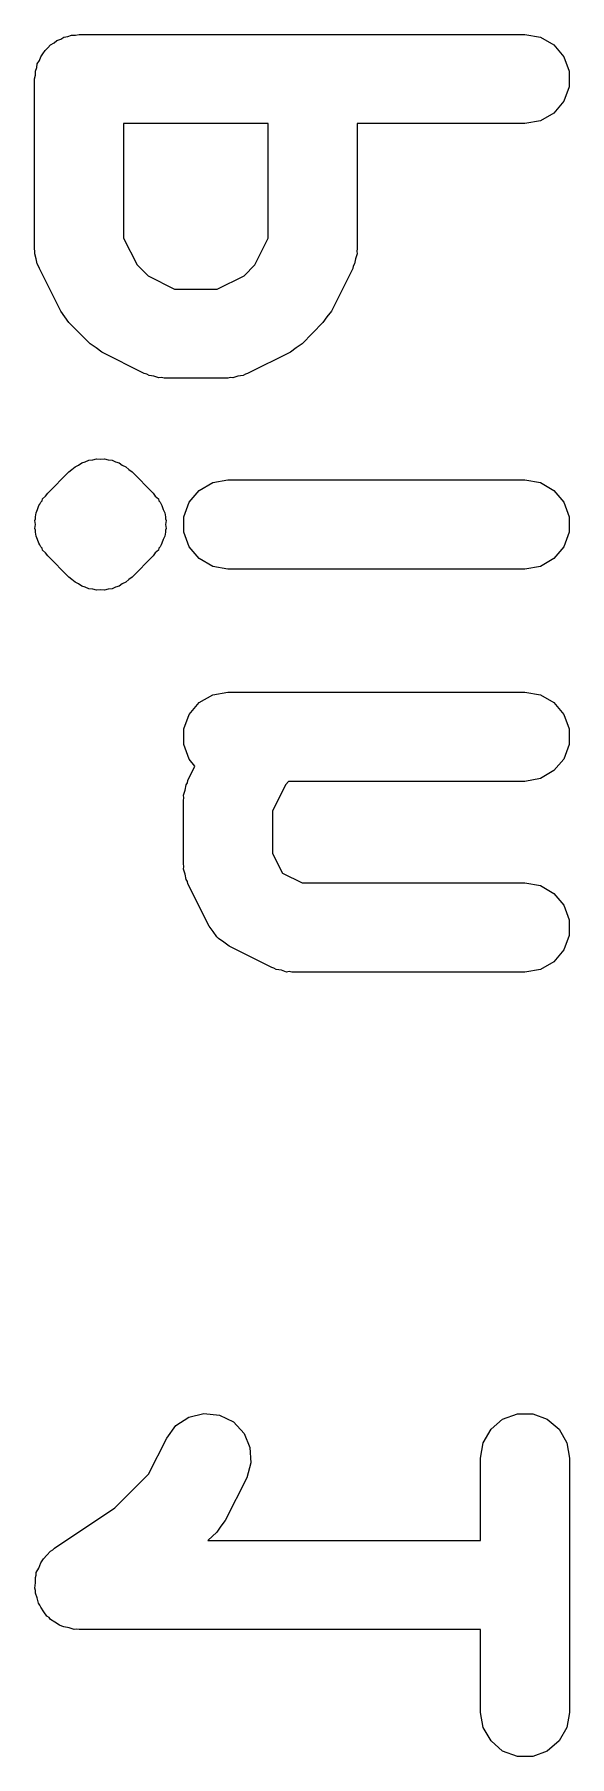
# Model space of a CAD drawing. Extents: x 91.3 to 189.8, y -113.5 to -60.4.
# Drawn here: x 105.852 to 107.052, y -102.456 to -98.591 of the extents above; entities that cross this region are included whole.
import ezdxf

# ---------------------------------------------------------------- set-up
doc = ezdxf.new("R2010")
doc.units = 0
doc.header["$MEASUREMENT"] = 0
doc.layers.add('BLACK', color=7, linetype='CONTINUOUS')

msp = doc.modelspace()

# ---------------------------------------------------------------- linework, layer by layer
at = {"layer": 'Black'}
for p, q in [((105.896, -98.6095), (105.902, -98.6039)), ((105.902, -98.6039), (105.911, -98.6009)), ((105.911, -98.6009), (105.918, -98.5965)), ((105.918, -98.5965), (105.927, -98.595)), ((105.927, -98.595), (105.935, -98.592)), ((105.935, -98.592), (105.944, -98.592)), ((105.944, -98.592), (105.952, -98.5905)), ((105.952, -98.5905), (106.952, -98.5905)), ((106.952, -98.5905), (106.987, -98.5965)), ((106.987, -98.5965), (107.017, -98.6139)), ((105.863, -98.6487), (105.866, -98.6405)), ((105.866, -98.6405), (105.871, -98.6338)), ((105.871, -98.6338), (105.876, -98.6262)), ((105.876, -98.6262), (105.882, -98.6206)), ((105.882, -98.6206), (105.888, -98.6139)), ((105.888, -98.6139), (105.896, -98.6095)), ((107.017, -98.6139), (107.039, -98.6405)), ((107.039, -98.6405), (107.051, -98.6731)), ((105.852, -98.6905), (105.854, -98.6819)), ((105.854, -98.6731), (105.857, -98.6649)), ((105.854, -98.6819), (105.854, -98.6731)), ((105.857, -98.6649), (105.858, -98.6563)), ((105.858, -98.6563), (105.863, -98.6487)), ((107.051, -98.6731), (107.051, -98.7078)), ((105.852, -99.0714), (105.852, -98.6905)), ((107.051, -98.7078), (107.039, -98.7405)), ((107.039, -98.7405), (107.017, -98.7671)), ((106.052, -98.7905), (106.052, -99.0478)), ((106.376, -98.7905), (106.052, -98.7905)), ((106.376, -99.0478), (106.376, -98.7905)), ((106.952, -98.7905), (106.576, -98.7905)), ((106.576, -98.7905), (106.576, -99.0714)), ((106.987, -98.7844), (106.952, -98.7905)), ((107.017, -98.7671), (106.987, -98.7844)), ((105.853, -99.0771), (105.852, -99.0714)), ((106.052, -99.0478), (106.082, -99.1074)), ((106.346, -99.1074), (106.376, -99.0478)), ((106.576, -99.0714), (106.575, -99.0771)), ((105.853, -99.0829), (105.853, -99.0771)), ((105.856, -99.0941), (105.853, -99.0829)), ((105.858, -99.1056), (105.856, -99.0941)), ((105.861, -99.1106), (105.858, -99.1056)), ((105.863, -99.1161), (105.861, -99.1106)), ((106.082, -99.1074), (106.107, -99.1321)), ((106.322, -99.1321), (106.346, -99.1074)), ((106.567, -99.1106), (106.566, -99.1162)), ((106.57, -99.1056), (106.567, -99.1106)), ((106.572, -99.0941), (106.57, -99.1056)), ((106.576, -99.0829), (106.572, -99.0941)), ((106.575, -99.0771), (106.576, -99.0829)), ((105.911, -99.2114), (105.863, -99.1161)), ((106.107, -99.1321), (106.166, -99.1619)), ((106.262, -99.1619), (106.322, -99.1321)), ((106.566, -99.1162), (106.518, -99.2114)), ((106.166, -99.1619), (106.262, -99.1619)), ((105.92, -99.2242), (105.911, -99.2114)), ((105.929, -99.2374), (105.92, -99.2242)), ((106.508, -99.2243), (106.499, -99.2374)), ((106.518, -99.2114), (106.508, -99.2243)), ((105.977, -99.285), (105.929, -99.2374)), ((106.499, -99.2374), (106.452, -99.285)), ((105.99, -99.2942), (105.977, -99.285)), ((106.003, -99.3037), (105.99, -99.2942)), ((106.098, -99.3513), (106.003, -99.3037)), ((106.426, -99.3037), (106.33, -99.3513)), ((106.439, -99.2942), (106.426, -99.3037)), ((106.452, -99.285), (106.439, -99.2942)), ((106.104, -99.353), (106.098, -99.3513)), ((106.109, -99.3559), (106.104, -99.353)), ((106.12, -99.3579), (106.109, -99.3559)), ((106.131, -99.3612), (106.12, -99.3579)), ((106.137, -99.3609), (106.131, -99.3612)), ((106.143, -99.3619), (106.137, -99.3609)), ((106.286, -99.3619), (106.143, -99.3619)), ((106.291, -99.3609), (106.286, -99.3619)), ((106.297, -99.3612), (106.291, -99.3609)), ((106.308, -99.3579), (106.297, -99.3612)), ((106.32, -99.3559), (106.308, -99.3579)), ((106.325, -99.353), (106.32, -99.3559)), ((106.33, -99.3513), (106.325, -99.353)), ((105.882, -99.6198), (105.929, -99.5721)), ((105.929, -99.5721), (105.936, -99.5671)), ((105.936, -99.5671), (105.943, -99.5609)), ((105.943, -99.5609), (105.951, -99.5572)), ((105.951, -99.5572), (105.958, -99.5522)), ((105.958, -99.5522), (105.966, -99.55)), ((105.966, -99.55), (105.974, -99.5463)), ((105.974, -99.5463), (105.983, -99.5455)), ((105.983, -99.5455), (105.991, -99.5432)), ((105.991, -99.5432), (106, -99.544)), ((106, -99.544), (106.009, -99.5432)), ((106.009, -99.5432), (106.017, -99.5455)), ((106.017, -99.5455), (106.026, -99.5463)), ((106.026, -99.5463), (106.034, -99.55)), ((106.034, -99.55), (106.042, -99.5522)), ((106.042, -99.5522), (106.049, -99.5572)), ((106.049, -99.5572), (106.057, -99.5609)), ((106.057, -99.5609), (106.064, -99.5671)), ((106.064, -99.5671), (106.071, -99.5721)), ((106.071, -99.5721), (106.118, -99.6198)), ((106.199, -99.6405), (106.221, -99.6139)), ((106.221, -99.6139), (106.252, -99.5965)), ((106.252, -99.5965), (106.286, -99.5905)), ((106.286, -99.5905), (106.952, -99.5905)), ((106.952, -99.5905), (106.987, -99.5965)), ((106.987, -99.5965), (107.017, -99.6139)), ((107.017, -99.6139), (107.039, -99.6405)), ((105.859, -99.6567), (105.862, -99.6482)), ((105.862, -99.6482), (105.864, -99.6446)), ((105.864, -99.6446), (105.866, -99.6405)), ((105.866, -99.6405), (105.869, -99.6371)), ((105.869, -99.6371), (105.87, -99.6331)), ((105.87, -99.6331), (105.877, -99.6269)), ((105.877, -99.6269), (105.882, -99.6198)), ((106.118, -99.6198), (106.123, -99.6269)), ((106.123, -99.6269), (106.13, -99.6331)), ((106.13, -99.6331), (106.131, -99.6371)), ((106.131, -99.6371), (106.134, -99.6405)), ((106.134, -99.6405), (106.136, -99.6446)), ((106.136, -99.6446), (106.138, -99.6482)), ((106.138, -99.6482), (106.141, -99.6567)), ((106.187, -99.6731), (106.199, -99.6405)), ((107.039, -99.6405), (107.051, -99.6731)), ((105.853, -99.6818), (105.854, -99.6775)), ((105.854, -99.6905), (105.853, -99.6818)), ((105.853, -99.6992), (105.854, -99.6905)), ((105.854, -99.6731), (105.855, -99.669)), ((105.854, -99.6775), (105.854, -99.6731)), ((105.855, -99.669), (105.856, -99.6646)), ((105.856, -99.6646), (105.859, -99.6567)), ((106.141, -99.6567), (106.144, -99.6646)), ((106.144, -99.6646), (106.145, -99.669)), ((106.145, -99.669), (106.146, -99.6731)), ((106.146, -99.6731), (106.146, -99.6775)), ((106.146, -99.6775), (106.147, -99.6818)), ((106.147, -99.6818), (106.146, -99.6905)), ((106.146, -99.6905), (106.147, -99.6992)), ((106.187, -99.7078), (106.187, -99.6731)), ((107.051, -99.6731), (107.051, -99.7078)), ((105.854, -99.7034), (105.853, -99.6992)), ((105.854, -99.7078), (105.854, -99.7034)), ((105.855, -99.712), (105.854, -99.7078)), ((105.856, -99.7164), (105.855, -99.712)), ((105.859, -99.7243), (105.856, -99.7164)), ((105.862, -99.7327), (105.859, -99.7243)), ((106.141, -99.7243), (106.138, -99.7327)), ((106.144, -99.7164), (106.141, -99.7243)), ((106.145, -99.712), (106.144, -99.7164)), ((106.146, -99.7078), (106.145, -99.712)), ((106.147, -99.6992), (106.146, -99.7034)), ((106.146, -99.7034), (106.146, -99.7078)), ((106.199, -99.7405), (106.187, -99.7078)), ((107.051, -99.7078), (107.039, -99.7405)), ((105.864, -99.7363), (105.862, -99.7327)), ((105.866, -99.7405), (105.864, -99.7363)), ((105.869, -99.7438), (105.866, -99.7405)), ((105.87, -99.7478), (105.869, -99.7438)), ((105.877, -99.754), (105.87, -99.7478)), ((105.882, -99.7612), (105.877, -99.754)), ((105.929, -99.8088), (105.882, -99.7612)), ((106.118, -99.7612), (106.071, -99.8088)), ((106.123, -99.754), (106.118, -99.7612)), ((106.13, -99.7478), (106.123, -99.754)), ((106.131, -99.7438), (106.13, -99.7478)), ((106.134, -99.7405), (106.131, -99.7438)), ((106.136, -99.7363), (106.134, -99.7405)), ((106.138, -99.7327), (106.136, -99.7363)), ((106.221, -99.7671), (106.199, -99.7405)), ((106.252, -99.7844), (106.221, -99.7671)), ((107.017, -99.7671), (106.987, -99.7844)), ((107.039, -99.7405), (107.017, -99.7671)), ((106.286, -99.7905), (106.252, -99.7844)), ((106.952, -99.7905), (106.286, -99.7905)), ((106.987, -99.7844), (106.952, -99.7905)), ((105.936, -99.8138), (105.929, -99.8088)), ((105.943, -99.82), (105.936, -99.8138)), ((105.951, -99.8237), (105.943, -99.82)), ((105.958, -99.8287), (105.951, -99.8237)), ((105.966, -99.831), (105.958, -99.8287)), ((105.974, -99.8347), (105.966, -99.831)), ((105.983, -99.8355), (105.974, -99.8347)), ((105.991, -99.8377), (105.983, -99.8355)), ((106, -99.837), (105.991, -99.8377)), ((106.009, -99.8377), (106, -99.837)), ((106.017, -99.8355), (106.009, -99.8377)), ((106.026, -99.8347), (106.017, -99.8355)), ((106.034, -99.831), (106.026, -99.8347)), ((106.042, -99.8287), (106.034, -99.831)), ((106.049, -99.8237), (106.042, -99.8287)), ((106.057, -99.82), (106.049, -99.8237)), ((106.064, -99.8138), (106.057, -99.82)), ((106.071, -99.8088), (106.064, -99.8138)), ((106.221, -100.09), (106.252, -100.073)), ((106.252, -100.073), (106.286, -100.067)), ((106.286, -100.067), (106.952, -100.067)), ((106.952, -100.067), (106.987, -100.073)), ((106.987, -100.073), (107.017, -100.09)), ((106.199, -100.117), (106.221, -100.09)), ((107.017, -100.09), (107.039, -100.117)), ((106.187, -100.149), (106.199, -100.117)), ((106.187, -100.184), (106.187, -100.149)), ((107.039, -100.117), (107.051, -100.149)), ((107.051, -100.149), (107.051, -100.184)), ((106.199, -100.217), (106.187, -100.184)), ((107.051, -100.184), (107.039, -100.217)), ((106.212, -100.233), (106.199, -100.217)), ((107.039, -100.217), (107.017, -100.243)), ((106.192, -100.275), (106.195, -100.27)), ((106.195, -100.27), (106.196, -100.265)), ((106.196, -100.265), (106.212, -100.233)), ((106.422, -100.267), (106.416, -100.274)), ((106.952, -100.267), (106.422, -100.267)), ((106.987, -100.261), (106.952, -100.267)), ((107.017, -100.243), (106.987, -100.261)), ((106.186, -100.298), (106.19, -100.287)), ((106.187, -100.304), (106.186, -100.298)), ((106.186, -100.31), (106.187, -100.304)), ((106.19, -100.287), (106.192, -100.275)), ((106.416, -100.274), (106.386, -100.333)), ((106.186, -100.452), (106.186, -100.31)), ((106.386, -100.333), (106.386, -100.429)), ((106.187, -100.458), (106.186, -100.452)), ((106.186, -100.464), (106.187, -100.458)), ((106.19, -100.475), (106.186, -100.464)), ((106.386, -100.429), (106.408, -100.473)), ((106.192, -100.487), (106.19, -100.475)), ((106.195, -100.492), (106.192, -100.487)), ((106.196, -100.497), (106.195, -100.492)), ((106.244, -100.592), (106.196, -100.497)), ((106.408, -100.473), (106.452, -100.495)), ((106.452, -100.495), (106.952, -100.495)), ((106.952, -100.495), (106.987, -100.501)), ((106.987, -100.501), (107.017, -100.519)), ((107.017, -100.519), (107.039, -100.545)), ((107.039, -100.545), (107.051, -100.578)), ((107.051, -100.578), (107.051, -100.613)), ((106.253, -100.604), (106.244, -100.592)), ((106.261, -100.616), (106.253, -100.604)), ((106.263, -100.618), (106.261, -100.616)), ((106.265, -100.62), (106.263, -100.618)), ((107.051, -100.613), (107.039, -100.645)), ((106.277, -100.628), (106.265, -100.62)), ((106.289, -100.637), (106.277, -100.628)), ((106.384, -100.685), (106.289, -100.637)), ((107.039, -100.645), (107.017, -100.672)), ((106.389, -100.686), (106.384, -100.685)), ((106.394, -100.689), (106.389, -100.686)), ((106.406, -100.691), (106.394, -100.689)), ((106.417, -100.695), (106.406, -100.691)), ((106.423, -100.694), (106.417, -100.695)), ((106.429, -100.695), (106.423, -100.694)), ((106.952, -100.695), (106.429, -100.695)), ((106.987, -100.689), (106.952, -100.695)), ((107.017, -100.672), (106.987, -100.689)), ((106.169, -101.713), (106.198, -101.694)), ((106.198, -101.694), (106.232, -101.686)), ((106.232, -101.686), (106.267, -101.69)), ((106.267, -101.69), (106.298, -101.705)), ((106.876, -101.721), (106.902, -101.699)), ((106.902, -101.699), (106.935, -101.687)), ((106.935, -101.687), (106.97, -101.687)), ((106.97, -101.687), (107.002, -101.699)), ((107.002, -101.699), (107.029, -101.721)), ((106.149, -101.741), (106.169, -101.713)), ((106.298, -101.705), (106.322, -101.731)), ((106.322, -101.731), (106.335, -101.762)), ((106.858, -101.752), (106.876, -101.721)), ((107.029, -101.721), (107.046, -101.752)), ((106.108, -101.822), (106.149, -101.741)), ((106.335, -101.762), (106.337, -101.797)), ((106.852, -101.786), (106.858, -101.752)), ((107.046, -101.752), (107.052, -101.786)), ((106.337, -101.797), (106.328, -101.83)), ((106.852, -101.971), (106.852, -101.786)), ((107.052, -101.786), (107.052, -102.357)), ((106.032, -101.898), (106.108, -101.822)), ((106.328, -101.83), (106.28, -101.926)), ((105.897, -101.988), (106.032, -101.898)), ((106.28, -101.926), (106.27, -101.939)), ((106.261, -101.952), (106.241, -101.971)), ((106.241, -101.971), (106.852, -101.971)), ((106.27, -101.939), (106.261, -101.952)), ((105.872, -102.012), (105.88, -102.004)), ((105.88, -102.004), (105.888, -101.995)), ((105.888, -101.995), (105.893, -101.992)), ((105.893, -101.992), (105.897, -101.988)), ((105.854, -102.054), (105.856, -102.049)), ((105.856, -102.043), (105.862, -102.033)), ((105.856, -102.049), (105.856, -102.043)), ((105.862, -102.033), (105.866, -102.021)), ((105.866, -102.021), (105.869, -102.017)), ((105.869, -102.017), (105.872, -102.012)), ((105.853, -102.078), (105.854, -102.066)), ((105.854, -102.083), (105.853, -102.078)), ((105.854, -102.066), (105.854, -102.054)), ((105.854, -102.089), (105.854, -102.083)), ((105.858, -102.1), (105.854, -102.089)), ((105.861, -102.112), (105.858, -102.1)), ((105.864, -102.116), (105.861, -102.112)), ((105.866, -102.121), (105.864, -102.116)), ((105.873, -102.131), (105.866, -102.121)), ((105.88, -102.141), (105.873, -102.131)), ((105.885, -102.144), (105.88, -102.141)), ((105.888, -102.148), (105.885, -102.144)), ((105.898, -102.154), (105.888, -102.148)), ((105.908, -102.161), (105.898, -102.154)), ((105.913, -102.163), (105.908, -102.161)), ((105.918, -102.165), (105.913, -102.163)), ((105.93, -102.167), (105.918, -102.165)), ((105.941, -102.171), (105.93, -102.167)), ((105.947, -102.17), (105.941, -102.171)), ((105.952, -102.171), (105.947, -102.17)), ((106.852, -102.171), (105.952, -102.171)), ((106.852, -102.357), (106.852, -102.171)), ((106.858, -102.391), (106.852, -102.357)), ((107.052, -102.357), (107.046, -102.391)), ((106.876, -102.421), (106.858, -102.391)), ((107.046, -102.391), (107.029, -102.421)), ((106.902, -102.444), (106.876, -102.421)), ((107.029, -102.421), (107.002, -102.444)), ((106.935, -102.456), (106.902, -102.444)), ((106.97, -102.456), (106.935, -102.456)), ((107.002, -102.444), (106.97, -102.456))]:
    msp.add_line(p, q, dxfattribs=at)

doc.saveas('drawing.dxf')
